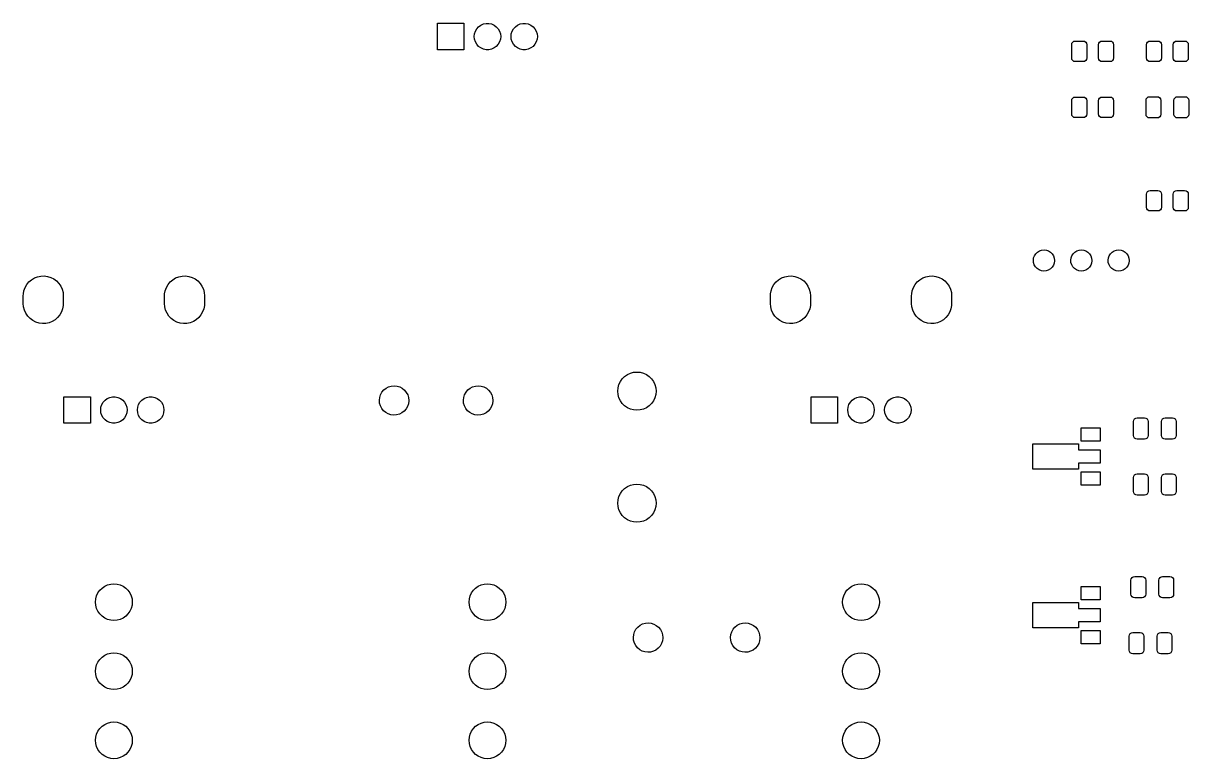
# Model space of a CAD drawing. Extents: x 125 to 290, y -245 to -37.
# Drawn here: x 125.2 to 204.4, y -245 to -194.9 of the extents above; entities that cross this region are included whole.
import ezdxf

# ---------------------------------------------------------------- set-up
doc = ezdxf.new("R2010")
doc.units = 0
doc.layers.add('BLACK', color=7, linetype='CONTINUOUS')

msp = doc.modelspace()

# ---------------------------------------------------------------- linework, layer by layer
at = {"layer": 'BLACK', "linetype": 'CONTINUOUS'}
for p, q in [((153.318, -196.744), (153.318, -194.944)), ((153.318, -194.944), (155.118, -194.944)), ((155.118, -194.944), (155.118, -196.744)), ((155.818, -195.844), (155.838, -195.657)), ((155.838, -195.657), (155.896, -195.478)), ((155.896, -195.478), (155.99, -195.315)), ((155.99, -195.315), (156.116, -195.175)), ((156.116, -195.175), (156.268, -195.065)), ((156.268, -195.065), (156.44, -194.988)), ((156.44, -194.988), (156.624, -194.949)), ((156.624, -194.949), (156.812, -194.949)), ((156.812, -194.949), (156.996, -194.988)), ((156.996, -194.988), (157.168, -195.065)), ((157.168, -195.065), (157.32, -195.175)), ((157.32, -195.175), (157.446, -195.315)), ((157.446, -195.315), (157.54, -195.478)), ((157.54, -195.478), (157.598, -195.657)), ((157.598, -195.657), (157.618, -195.844)), ((158.318, -195.844), (158.338, -195.657)), ((158.338, -195.657), (158.396, -195.478)), ((158.396, -195.478), (158.49, -195.315)), ((158.49, -195.315), (158.616, -195.175)), ((158.616, -195.175), (158.768, -195.065)), ((158.768, -195.065), (158.94, -194.988)), ((158.94, -194.988), (159.124, -194.949)), ((159.124, -194.949), (159.312, -194.949)), ((159.312, -194.949), (159.496, -194.988)), ((159.496, -194.988), (159.668, -195.065)), ((159.668, -195.065), (159.82, -195.175)), ((159.82, -195.175), (159.946, -195.315)), ((159.946, -195.315), (160.04, -195.478)), ((160.04, -195.478), (160.098, -195.657)), ((160.098, -195.657), (160.118, -195.844)), ((155.838, -196.031), (155.818, -195.844)), ((155.896, -196.21), (155.838, -196.031)), ((155.99, -196.373), (155.896, -196.21)), ((156.116, -196.513), (155.99, -196.373)), ((157.446, -196.373), (157.32, -196.513)), ((157.54, -196.21), (157.446, -196.373)), ((157.598, -196.031), (157.54, -196.21)), ((157.618, -195.844), (157.598, -196.031)), ((158.338, -196.031), (158.318, -195.844)), ((158.396, -196.21), (158.338, -196.031)), ((158.49, -196.373), (158.396, -196.21)), ((158.616, -196.513), (158.49, -196.373)), ((159.946, -196.373), (159.82, -196.513)), ((160.04, -196.21), (159.946, -196.373)), ((160.098, -196.031), (160.04, -196.21)), ((160.118, -195.844), (160.098, -196.031)), ((196.441, -196.4), (196.46, -196.304)), ((196.441, -197.3), (196.441, -196.4)), ((196.46, -196.304), (196.514, -196.223)), ((196.514, -196.223), (196.595, -196.169)), ((196.595, -196.169), (196.691, -196.15)), ((196.691, -196.15), (197.216, -196.15)), ((197.216, -196.15), (197.312, -196.169)), ((197.312, -196.169), (197.393, -196.223)), ((197.393, -196.223), (197.447, -196.304)), ((197.447, -196.304), (197.466, -196.4)), ((197.466, -196.4), (197.466, -197.3)), ((198.266, -196.4), (198.285, -196.304)), ((198.266, -197.3), (198.266, -196.4)), ((198.285, -196.304), (198.339, -196.223)), ((198.339, -196.223), (198.42, -196.169)), ((198.42, -196.169), (198.516, -196.15)), ((198.516, -196.15), (199.041, -196.15)), ((199.041, -196.15), (199.137, -196.169)), ((199.137, -196.169), (199.218, -196.223)), ((199.218, -196.223), (199.272, -196.304)), ((199.272, -196.304), (199.291, -196.4)), ((199.291, -196.4), (199.291, -197.3)), ((201.521, -196.4), (201.54, -196.304)), ((201.521, -197.3), (201.521, -196.4)), ((201.54, -196.304), (201.594, -196.223)), ((201.594, -196.223), (201.675, -196.169)), ((201.675, -196.169), (201.771, -196.15)), ((201.771, -196.15), (202.296, -196.15)), ((202.296, -196.15), (202.392, -196.169)), ((202.392, -196.169), (202.473, -196.223)), ((202.473, -196.223), (202.527, -196.304)), ((202.527, -196.304), (202.546, -196.4)), ((202.546, -196.4), (202.546, -197.3)), ((203.346, -196.4), (203.365, -196.304)), ((203.346, -197.3), (203.346, -196.4)), ((203.365, -196.304), (203.419, -196.223)), ((203.419, -196.223), (203.5, -196.169)), ((203.5, -196.169), (203.596, -196.15)), ((203.596, -196.15), (204.121, -196.15)), ((204.121, -196.15), (204.217, -196.169)), ((204.217, -196.169), (204.298, -196.223)), ((204.298, -196.223), (204.352, -196.304)), ((204.352, -196.304), (204.371, -196.4)), ((204.371, -196.4), (204.371, -197.3)), ((155.118, -196.744), (153.318, -196.744)), ((156.268, -196.623), (156.116, -196.513)), ((156.44, -196.7), (156.268, -196.623)), ((156.624, -196.739), (156.44, -196.7)), ((156.812, -196.739), (156.624, -196.739)), ((156.996, -196.7), (156.812, -196.739)), ((157.168, -196.623), (156.996, -196.7)), ((157.32, -196.513), (157.168, -196.623)), ((158.768, -196.623), (158.616, -196.513)), ((158.94, -196.7), (158.768, -196.623)), ((159.124, -196.739), (158.94, -196.7)), ((159.312, -196.739), (159.124, -196.739)), ((159.496, -196.7), (159.312, -196.739)), ((159.668, -196.623), (159.496, -196.7)), ((159.82, -196.513), (159.668, -196.623)), ((196.46, -197.396), (196.441, -197.3)), ((197.466, -197.3), (197.447, -197.396)), ((198.285, -197.396), (198.266, -197.3)), ((199.291, -197.3), (199.272, -197.396)), ((201.54, -197.396), (201.521, -197.3)), ((202.546, -197.3), (202.527, -197.396)), ((203.365, -197.396), (203.346, -197.3)), ((204.371, -197.3), (204.352, -197.396)), ((196.514, -197.477), (196.46, -197.396)), ((196.595, -197.531), (196.514, -197.477)), ((196.691, -197.55), (196.595, -197.531)), ((197.216, -197.55), (196.691, -197.55)), ((197.312, -197.531), (197.216, -197.55)), ((197.393, -197.477), (197.312, -197.531)), ((197.447, -197.396), (197.393, -197.477)), ((198.339, -197.477), (198.285, -197.396)), ((198.42, -197.531), (198.339, -197.477)), ((198.516, -197.55), (198.42, -197.531)), ((199.041, -197.55), (198.516, -197.55)), ((199.137, -197.531), (199.041, -197.55)), ((199.218, -197.477), (199.137, -197.531)), ((199.272, -197.396), (199.218, -197.477)), ((201.594, -197.477), (201.54, -197.396)), ((201.675, -197.531), (201.594, -197.477)), ((201.771, -197.55), (201.675, -197.531)), ((202.296, -197.55), (201.771, -197.55)), ((202.392, -197.531), (202.296, -197.55)), ((202.473, -197.477), (202.392, -197.531)), ((202.527, -197.396), (202.473, -197.477)), ((203.419, -197.477), (203.365, -197.396)), ((203.5, -197.531), (203.419, -197.477)), ((203.596, -197.55), (203.5, -197.531)), ((204.121, -197.55), (203.596, -197.55)), ((204.217, -197.531), (204.121, -197.55)), ((204.298, -197.477), (204.217, -197.531)), ((204.352, -197.396), (204.298, -197.477)), ((196.441, -200.21), (196.46, -200.114)), ((196.441, -201.11), (196.441, -200.21)), ((196.46, -200.114), (196.514, -200.033)), ((196.514, -200.033), (196.595, -199.979)), ((196.595, -199.979), (196.691, -199.96)), ((196.691, -199.96), (197.216, -199.96)), ((197.216, -199.96), (197.312, -199.979)), ((197.312, -199.979), (197.393, -200.033)), ((197.393, -200.033), (197.447, -200.114)), ((197.447, -200.114), (197.466, -200.21)), ((197.466, -200.21), (197.466, -201.11)), ((198.266, -200.21), (198.285, -200.114)), ((198.266, -201.11), (198.266, -200.21)), ((198.285, -200.114), (198.339, -200.033)), ((198.339, -200.033), (198.42, -199.979)), ((198.42, -199.979), (198.516, -199.96)), ((198.516, -199.96), (199.041, -199.96)), ((199.041, -199.96), (199.137, -199.979)), ((199.137, -199.979), (199.218, -200.033)), ((199.218, -200.033), (199.272, -200.114)), ((199.272, -200.114), (199.291, -200.21)), ((199.291, -200.21), (199.291, -201.11)), ((201.496, -200.185), (201.515, -200.089)), ((201.496, -201.135), (201.496, -200.185)), ((201.515, -200.089), (201.569, -200.008)), ((201.569, -200.008), (201.65, -199.954)), ((201.65, -199.954), (201.746, -199.935)), ((201.746, -199.935), (202.246, -199.935)), ((202.246, -199.935), (202.342, -199.954)), ((202.342, -199.954), (202.423, -200.008)), ((202.423, -200.008), (202.477, -200.089)), ((202.477, -200.089), (202.496, -200.185)), ((202.496, -200.185), (202.496, -201.135)), ((203.396, -200.185), (203.415, -200.089)), ((203.396, -201.135), (203.396, -200.185)), ((203.415, -200.089), (203.469, -200.008)), ((203.469, -200.008), (203.55, -199.954)), ((203.55, -199.954), (203.646, -199.935)), ((203.646, -199.935), (204.146, -199.935)), ((204.146, -199.935), (204.242, -199.954)), ((204.242, -199.954), (204.323, -200.008)), ((204.323, -200.008), (204.377, -200.089)), ((204.377, -200.089), (204.396, -200.185)), ((204.396, -200.185), (204.396, -201.135)), ((196.46, -201.206), (196.441, -201.11)), ((196.514, -201.287), (196.46, -201.206)), ((197.447, -201.206), (197.393, -201.287)), ((197.466, -201.11), (197.447, -201.206)), ((198.285, -201.206), (198.266, -201.11)), ((198.339, -201.287), (198.285, -201.206)), ((199.272, -201.206), (199.218, -201.287)), ((199.291, -201.11), (199.272, -201.206)), ((201.515, -201.231), (201.496, -201.135)), ((201.569, -201.312), (201.515, -201.231)), ((202.477, -201.231), (202.423, -201.312)), ((202.496, -201.135), (202.477, -201.231)), ((203.415, -201.231), (203.396, -201.135)), ((203.469, -201.312), (203.415, -201.231)), ((204.377, -201.231), (204.323, -201.312)), ((204.396, -201.135), (204.377, -201.231)), ((196.595, -201.341), (196.514, -201.287)), ((196.691, -201.36), (196.595, -201.341)), ((197.216, -201.36), (196.691, -201.36)), ((197.312, -201.341), (197.216, -201.36)), ((197.393, -201.287), (197.312, -201.341)), ((198.42, -201.341), (198.339, -201.287)), ((198.516, -201.36), (198.42, -201.341)), ((199.041, -201.36), (198.516, -201.36)), ((199.137, -201.341), (199.041, -201.36)), ((199.218, -201.287), (199.137, -201.341)), ((201.65, -201.366), (201.569, -201.312)), ((201.746, -201.385), (201.65, -201.366)), ((202.246, -201.385), (201.746, -201.385)), ((202.342, -201.366), (202.246, -201.385)), ((202.423, -201.312), (202.342, -201.366)), ((203.55, -201.366), (203.469, -201.312)), ((203.646, -201.385), (203.55, -201.366)), ((204.146, -201.385), (203.646, -201.385)), ((204.242, -201.366), (204.146, -201.385)), ((204.323, -201.312), (204.242, -201.366)), ((201.521, -206.56), (201.54, -206.464)), ((201.521, -207.46), (201.521, -206.56)), ((201.54, -206.464), (201.594, -206.383)), ((201.594, -206.383), (201.675, -206.329)), ((201.675, -206.329), (201.771, -206.31)), ((201.771, -206.31), (202.296, -206.31)), ((202.296, -206.31), (202.392, -206.329)), ((202.392, -206.329), (202.473, -206.383)), ((202.473, -206.383), (202.527, -206.464)), ((202.527, -206.464), (202.546, -206.56)), ((202.546, -206.56), (202.546, -207.46)), ((203.346, -206.56), (203.365, -206.464)), ((203.346, -207.46), (203.346, -206.56)), ((203.365, -206.464), (203.419, -206.383)), ((203.419, -206.383), (203.5, -206.329)), ((203.5, -206.329), (203.596, -206.31)), ((203.596, -206.31), (204.121, -206.31)), ((204.121, -206.31), (204.217, -206.329)), ((204.217, -206.329), (204.298, -206.383)), ((204.298, -206.383), (204.352, -206.464)), ((204.352, -206.464), (204.371, -206.56)), ((204.371, -206.56), (204.371, -207.46)), ((201.54, -207.556), (201.521, -207.46)), ((201.594, -207.637), (201.54, -207.556)), ((202.527, -207.556), (202.473, -207.637)), ((202.546, -207.46), (202.527, -207.556)), ((203.365, -207.556), (203.346, -207.46)), ((203.419, -207.637), (203.365, -207.556)), ((204.352, -207.556), (204.298, -207.637)), ((204.371, -207.46), (204.352, -207.556)), ((201.675, -207.691), (201.594, -207.637)), ((201.771, -207.71), (201.675, -207.691)), ((202.296, -207.71), (201.771, -207.71)), ((202.392, -207.691), (202.296, -207.71)), ((202.473, -207.637), (202.392, -207.691)), ((203.5, -207.691), (203.419, -207.637)), ((203.596, -207.71), (203.5, -207.691)), ((204.121, -207.71), (203.596, -207.71)), ((204.217, -207.691), (204.121, -207.71)), ((204.298, -207.637), (204.217, -207.691)), ((193.854, -210.905), (193.909, -210.754)), ((193.909, -210.754), (193.996, -210.619)), ((193.996, -210.619), (194.111, -210.507)), ((194.111, -210.507), (194.247, -210.423)), ((194.247, -210.423), (194.399, -210.371)), ((194.399, -210.371), (194.559, -210.354)), ((194.559, -210.354), (194.718, -210.373)), ((194.718, -210.373), (194.87, -210.427)), ((194.87, -210.427), (195.005, -210.513)), ((195.005, -210.513), (195.118, -210.627)), ((195.118, -210.627), (195.203, -210.763)), ((195.203, -210.763), (195.256, -210.914)), ((196.394, -210.905), (196.449, -210.754)), ((196.449, -210.754), (196.536, -210.619)), ((196.536, -210.619), (196.651, -210.507)), ((196.651, -210.507), (196.787, -210.423)), ((196.787, -210.423), (196.939, -210.371)), ((196.939, -210.371), (197.099, -210.354)), ((197.099, -210.354), (197.258, -210.373)), ((197.258, -210.373), (197.41, -210.427)), ((197.41, -210.427), (197.545, -210.513)), ((197.545, -210.513), (197.658, -210.627)), ((197.658, -210.627), (197.743, -210.763)), ((197.743, -210.763), (197.796, -210.914)), ((198.934, -210.905), (198.989, -210.754)), ((198.989, -210.754), (199.076, -210.619)), ((199.076, -210.619), (199.191, -210.507)), ((199.191, -210.507), (199.327, -210.423)), ((199.327, -210.423), (199.479, -210.371)), ((199.479, -210.371), (199.639, -210.354)), ((199.639, -210.354), (199.798, -210.373)), ((199.798, -210.373), (199.95, -210.427)), ((199.95, -210.427), (200.085, -210.513)), ((200.085, -210.513), (200.198, -210.627)), ((200.198, -210.627), (200.283, -210.763)), ((200.283, -210.763), (200.336, -210.914)), ((193.834, -211.064), (193.854, -210.905)), ((193.85, -211.224), (193.834, -211.064)), ((193.9, -211.376), (193.85, -211.224)), ((193.984, -211.513), (193.9, -211.376)), ((194.095, -211.629), (193.984, -211.513)), ((195.106, -211.537), (194.989, -211.648)), ((195.194, -211.403), (195.106, -211.537)), ((195.251, -211.253), (195.194, -211.403)), ((195.274, -211.094), (195.251, -211.253)), ((195.256, -210.914), (195.274, -211.074)), ((195.274, -211.074), (195.274, -211.094)), ((196.374, -211.064), (196.394, -210.905)), ((196.39, -211.224), (196.374, -211.064)), ((196.44, -211.376), (196.39, -211.224)), ((196.524, -211.513), (196.44, -211.376)), ((196.635, -211.629), (196.524, -211.513)), ((197.646, -211.537), (197.529, -211.648)), ((197.734, -211.403), (197.646, -211.537)), ((197.791, -211.253), (197.734, -211.403)), ((197.814, -211.094), (197.791, -211.253)), ((197.796, -210.914), (197.814, -211.074)), ((197.814, -211.074), (197.814, -211.094)), ((198.914, -211.064), (198.934, -210.905)), ((198.93, -211.224), (198.914, -211.064)), ((198.98, -211.376), (198.93, -211.224)), ((199.064, -211.513), (198.98, -211.376)), ((199.175, -211.629), (199.064, -211.513)), ((200.186, -211.537), (200.069, -211.648)), ((200.274, -211.403), (200.186, -211.537)), ((200.331, -211.253), (200.274, -211.403)), ((200.354, -211.094), (200.331, -211.253)), ((200.336, -210.914), (200.354, -211.074)), ((200.354, -211.074), (200.354, -211.094)), ((125.717, -212.385), (125.913, -212.266)), ((125.913, -212.266), (126.127, -212.181)), ((126.127, -212.181), (126.352, -212.134)), ((126.352, -212.134), (126.582, -212.126)), ((126.582, -212.126), (126.81, -212.156)), ((126.81, -212.156), (127.03, -212.224)), ((127.03, -212.224), (127.235, -212.328)), ((127.235, -212.328), (127.419, -212.465)), ((135.317, -212.385), (135.513, -212.266)), ((135.513, -212.266), (135.727, -212.181)), ((135.727, -212.181), (135.952, -212.134)), ((135.952, -212.134), (136.182, -212.126)), ((136.182, -212.126), (136.41, -212.156)), ((136.41, -212.156), (136.63, -212.224)), ((136.63, -212.224), (136.835, -212.328)), ((136.835, -212.328), (137.019, -212.465)), ((176.517, -212.385), (176.713, -212.266)), ((176.713, -212.266), (176.927, -212.181)), ((176.927, -212.181), (177.152, -212.134)), ((177.152, -212.134), (177.382, -212.126)), ((177.382, -212.126), (177.61, -212.156)), ((177.61, -212.156), (177.83, -212.224)), ((177.83, -212.224), (178.035, -212.328)), ((178.035, -212.328), (178.219, -212.465)), ((186.117, -212.385), (186.313, -212.266)), ((186.313, -212.266), (186.527, -212.181)), ((186.527, -212.181), (186.752, -212.134)), ((186.752, -212.134), (186.982, -212.126)), ((186.982, -212.126), (187.21, -212.156)), ((187.21, -212.156), (187.43, -212.224)), ((187.43, -212.224), (187.635, -212.328)), ((187.635, -212.328), (187.819, -212.465)), ((194.229, -211.717), (194.095, -211.629)), ((194.38, -211.773), (194.229, -211.717)), ((194.539, -211.794), (194.38, -211.773)), ((194.699, -211.779), (194.539, -211.794)), ((194.851, -211.73), (194.699, -211.779)), ((194.989, -211.648), (194.851, -211.73)), ((196.769, -211.717), (196.635, -211.629)), ((196.92, -211.773), (196.769, -211.717)), ((197.079, -211.794), (196.92, -211.773)), ((197.239, -211.779), (197.079, -211.794)), ((197.391, -211.73), (197.239, -211.779)), ((197.529, -211.648), (197.391, -211.73)), ((199.309, -211.717), (199.175, -211.629)), ((199.46, -211.773), (199.309, -211.717)), ((199.619, -211.794), (199.46, -211.773)), ((199.779, -211.779), (199.619, -211.794)), ((199.931, -211.73), (199.779, -211.779)), ((200.069, -211.648), (199.931, -211.73)), ((125.164, -213.356), (125.205, -213.13)), ((125.205, -213.13), (125.283, -212.914)), ((125.283, -212.914), (125.397, -212.714)), ((125.397, -212.714), (125.543, -212.536)), ((125.543, -212.536), (125.717, -212.385)), ((127.419, -212.465), (127.578, -212.632)), ((127.578, -212.632), (127.706, -212.823)), ((127.706, -212.823), (127.801, -213.032)), ((127.801, -213.032), (127.859, -213.255)), ((134.764, -213.356), (134.805, -213.13)), ((134.805, -213.13), (134.883, -212.914)), ((134.883, -212.914), (134.997, -212.714)), ((134.997, -212.714), (135.143, -212.536)), ((135.143, -212.536), (135.317, -212.385)), ((137.019, -212.465), (137.178, -212.632)), ((137.178, -212.632), (137.306, -212.823)), ((137.306, -212.823), (137.401, -213.032)), ((137.401, -213.032), (137.459, -213.255)), ((175.964, -213.356), (176.005, -213.13)), ((176.005, -213.13), (176.083, -212.914)), ((176.083, -212.914), (176.197, -212.714)), ((176.197, -212.714), (176.343, -212.536)), ((176.343, -212.536), (176.517, -212.385)), ((178.219, -212.465), (178.378, -212.632)), ((178.378, -212.632), (178.506, -212.823)), ((178.506, -212.823), (178.601, -213.032)), ((178.601, -213.032), (178.659, -213.255)), ((185.564, -213.356), (185.605, -213.13)), ((185.605, -213.13), (185.683, -212.914)), ((185.683, -212.914), (185.797, -212.714)), ((185.797, -212.714), (185.943, -212.536)), ((185.943, -212.536), (186.117, -212.385)), ((187.819, -212.465), (187.978, -212.632)), ((187.978, -212.632), (188.106, -212.823)), ((188.106, -212.823), (188.201, -213.032)), ((188.201, -213.032), (188.259, -213.255)), ((125.158, -213.484), (125.164, -213.356)), ((125.158, -214.004), (125.158, -213.484)), ((127.859, -213.255), (127.878, -213.484)), ((127.878, -213.484), (127.878, -214.004)), ((134.758, -213.484), (134.764, -213.356)), ((134.758, -214.004), (134.758, -213.484)), ((137.459, -213.255), (137.478, -213.484)), ((137.478, -213.484), (137.478, -214.004)), ((175.958, -213.484), (175.964, -213.356)), ((175.958, -214.004), (175.958, -213.484)), ((178.659, -213.255), (178.678, -213.484)), ((178.678, -213.484), (178.678, -214.004)), ((185.558, -213.484), (185.564, -213.356)), ((185.558, -214.004), (185.558, -213.484)), ((188.259, -213.255), (188.278, -213.484)), ((188.278, -213.484), (188.278, -214.004)), ((125.177, -214.233), (125.158, -214.004)), ((125.235, -214.456), (125.177, -214.233)), ((125.33, -214.665), (125.235, -214.456)), ((125.458, -214.856), (125.33, -214.665)), ((127.753, -214.574), (127.639, -214.774)), ((127.831, -214.358), (127.753, -214.574)), ((127.872, -214.132), (127.831, -214.358)), ((127.878, -214.004), (127.872, -214.132)), ((134.777, -214.233), (134.758, -214.004)), ((134.835, -214.456), (134.777, -214.233)), ((134.93, -214.665), (134.835, -214.456)), ((135.058, -214.856), (134.93, -214.665)), ((137.353, -214.574), (137.239, -214.774)), ((137.431, -214.358), (137.353, -214.574)), ((137.472, -214.132), (137.431, -214.358)), ((137.478, -214.004), (137.472, -214.132)), ((175.977, -214.233), (175.958, -214.004)), ((176.035, -214.456), (175.977, -214.233)), ((176.13, -214.665), (176.035, -214.456)), ((176.258, -214.856), (176.13, -214.665)), ((178.553, -214.574), (178.439, -214.774)), ((178.631, -214.358), (178.553, -214.574)), ((178.672, -214.132), (178.631, -214.358)), ((178.678, -214.004), (178.672, -214.132)), ((185.577, -214.233), (185.558, -214.004)), ((185.635, -214.456), (185.577, -214.233)), ((185.73, -214.665), (185.635, -214.456)), ((185.858, -214.856), (185.73, -214.665)), ((188.153, -214.574), (188.039, -214.774)), ((188.231, -214.358), (188.153, -214.574)), ((188.272, -214.132), (188.231, -214.358)), ((188.278, -214.004), (188.272, -214.132)), ((125.617, -215.023), (125.458, -214.856)), ((125.801, -215.16), (125.617, -215.023)), ((126.006, -215.264), (125.801, -215.16)), ((126.226, -215.332), (126.006, -215.264)), ((126.454, -215.362), (126.226, -215.332)), ((126.684, -215.354), (126.454, -215.362)), ((126.909, -215.307), (126.684, -215.354)), ((127.123, -215.222), (126.909, -215.307)), ((127.319, -215.103), (127.123, -215.222)), ((127.493, -214.952), (127.319, -215.103)), ((127.639, -214.774), (127.493, -214.952)), ((135.217, -215.023), (135.058, -214.856)), ((135.401, -215.16), (135.217, -215.023)), ((135.606, -215.264), (135.401, -215.16)), ((135.826, -215.332), (135.606, -215.264)), ((136.054, -215.362), (135.826, -215.332)), ((136.284, -215.354), (136.054, -215.362)), ((136.509, -215.307), (136.284, -215.354)), ((136.723, -215.222), (136.509, -215.307)), ((136.919, -215.103), (136.723, -215.222)), ((137.093, -214.952), (136.919, -215.103)), ((137.239, -214.774), (137.093, -214.952)), ((176.417, -215.023), (176.258, -214.856)), ((176.601, -215.16), (176.417, -215.023)), ((176.806, -215.264), (176.601, -215.16)), ((177.026, -215.332), (176.806, -215.264)), ((177.254, -215.362), (177.026, -215.332)), ((177.484, -215.354), (177.254, -215.362)), ((177.709, -215.307), (177.484, -215.354)), ((177.923, -215.222), (177.709, -215.307)), ((178.119, -215.103), (177.923, -215.222)), ((178.293, -214.952), (178.119, -215.103)), ((178.439, -214.774), (178.293, -214.952)), ((186.017, -215.023), (185.858, -214.856)), ((186.201, -215.16), (186.017, -215.023)), ((186.406, -215.264), (186.201, -215.16)), ((186.626, -215.332), (186.406, -215.264)), ((186.854, -215.362), (186.626, -215.332)), ((187.084, -215.354), (186.854, -215.362)), ((187.309, -215.307), (187.084, -215.354)), ((187.523, -215.222), (187.309, -215.307)), ((187.719, -215.103), (187.523, -215.222)), ((187.893, -214.952), (187.719, -215.103)), ((188.039, -214.774), (187.893, -214.952)), ((166.433, -218.742), (166.652, -218.684)), ((166.652, -218.684), (166.878, -218.664)), ((166.878, -218.664), (167.104, -218.684)), ((167.104, -218.684), (167.323, -218.742)), ((165.656, -219.519), (165.752, -219.314)), ((165.752, -219.314), (165.882, -219.128)), ((165.882, -219.128), (166.042, -218.968)), ((166.042, -218.968), (166.228, -218.838)), ((166.228, -218.838), (166.433, -218.742)), ((167.323, -218.742), (167.528, -218.838)), ((167.528, -218.838), (167.714, -218.968)), ((167.714, -218.968), (167.874, -219.128)), ((167.874, -219.128), (168.004, -219.314)), ((168.004, -219.314), (168.1, -219.519)), ((149.39, -220.391), (149.449, -220.205)), ((149.449, -220.205), (149.543, -220.034)), ((149.543, -220.034), (149.668, -219.885)), ((149.668, -219.885), (149.82, -219.762)), ((149.82, -219.762), (149.993, -219.672)), ((149.993, -219.672), (150.181, -219.617)), ((150.181, -219.617), (150.375, -219.599)), ((150.375, -219.599), (150.569, -219.619)), ((150.569, -219.619), (150.756, -219.677)), ((150.756, -219.677), (150.927, -219.77)), ((150.927, -219.77), (151.078, -219.894)), ((151.078, -219.894), (151.201, -220.046)), ((151.201, -220.046), (151.293, -220.218)), ((151.293, -220.218), (151.349, -220.405)), ((155.105, -220.391), (155.164, -220.205)), ((155.164, -220.205), (155.258, -220.034)), ((155.258, -220.034), (155.383, -219.885)), ((155.383, -219.885), (155.535, -219.762)), ((155.535, -219.762), (155.708, -219.672)), ((155.708, -219.672), (155.896, -219.617)), ((155.896, -219.617), (156.09, -219.599)), ((156.09, -219.599), (156.284, -219.619)), ((156.284, -219.619), (156.471, -219.677)), ((156.471, -219.677), (156.642, -219.77)), ((156.642, -219.77), (156.793, -219.894)), ((156.793, -219.894), (156.916, -220.046)), ((156.916, -220.046), (157.008, -220.218)), ((157.008, -220.218), (157.064, -220.405)), ((165.578, -219.964), (165.598, -219.738)), ((165.598, -220.19), (165.578, -219.964)), ((165.598, -219.738), (165.656, -219.519)), ((165.656, -220.409), (165.598, -220.19)), ((168.1, -219.519), (168.158, -219.738)), ((168.158, -220.19), (168.1, -220.409)), ((168.158, -219.738), (168.178, -219.964)), ((168.178, -219.964), (168.158, -220.19)), ((127.918, -222.144), (127.918, -220.344)), ((127.918, -220.344), (129.718, -220.344)), ((129.718, -220.344), (129.718, -222.144)), ((130.418, -221.244), (130.438, -221.057)), ((130.438, -221.057), (130.496, -220.878)), ((130.496, -220.878), (130.59, -220.715)), ((130.59, -220.715), (130.716, -220.575)), ((130.716, -220.575), (130.868, -220.465)), ((130.868, -220.465), (131.04, -220.388)), ((131.04, -220.388), (131.224, -220.349)), ((131.224, -220.349), (131.412, -220.349)), ((131.412, -220.349), (131.596, -220.388)), ((131.596, -220.388), (131.768, -220.465)), ((131.768, -220.465), (131.92, -220.575)), ((131.92, -220.575), (132.046, -220.715)), ((132.046, -220.715), (132.14, -220.878)), ((132.14, -220.878), (132.198, -221.057)), ((132.198, -221.057), (132.218, -221.244)), ((132.918, -221.244), (132.938, -221.057)), ((132.938, -221.057), (132.996, -220.878)), ((132.996, -220.878), (133.09, -220.715)), ((133.09, -220.715), (133.216, -220.575)), ((133.216, -220.575), (133.368, -220.465)), ((133.368, -220.465), (133.54, -220.388)), ((133.54, -220.388), (133.724, -220.349)), ((133.724, -220.349), (133.912, -220.349)), ((133.912, -220.349), (134.096, -220.388)), ((134.096, -220.388), (134.268, -220.465)), ((134.268, -220.465), (134.42, -220.575)), ((134.42, -220.575), (134.546, -220.715)), ((134.546, -220.715), (134.64, -220.878)), ((134.64, -220.878), (134.698, -221.057)), ((134.698, -221.057), (134.718, -221.244)), ((149.368, -220.585), (149.39, -220.391)), ((149.384, -220.78), (149.368, -220.585)), ((149.438, -220.967), (149.384, -220.78)), ((149.527, -221.141), (149.438, -220.967)), ((151.282, -221.006), (151.185, -221.175)), ((151.343, -220.821), (151.282, -221.006)), ((151.368, -220.627), (151.343, -220.821)), ((151.349, -220.405), (151.368, -220.599)), ((151.368, -220.599), (151.368, -220.627)), ((155.083, -220.585), (155.105, -220.391)), ((155.099, -220.78), (155.083, -220.585)), ((155.153, -220.967), (155.099, -220.78)), ((155.242, -221.141), (155.153, -220.967)), ((156.997, -221.006), (156.9, -221.175)), ((157.058, -220.821), (156.997, -221.006)), ((157.083, -220.627), (157.058, -220.821)), ((157.064, -220.405), (157.083, -220.599)), ((157.083, -220.599), (157.083, -220.627)), ((165.752, -220.614), (165.656, -220.409)), ((165.882, -220.8), (165.752, -220.614)), ((166.042, -220.96), (165.882, -220.8)), ((166.228, -221.09), (166.042, -220.96)), ((167.714, -220.96), (167.528, -221.09)), ((167.874, -220.8), (167.714, -220.96)), ((168.004, -220.614), (167.874, -220.8)), ((168.1, -220.409), (168.004, -220.614)), ((178.718, -222.144), (178.718, -220.344)), ((178.718, -220.344), (180.518, -220.344)), ((180.518, -220.344), (180.518, -222.144)), ((181.218, -221.244), (181.238, -221.057)), ((181.238, -221.057), (181.296, -220.878)), ((181.296, -220.878), (181.39, -220.715)), ((181.39, -220.715), (181.516, -220.575)), ((181.516, -220.575), (181.668, -220.465)), ((181.668, -220.465), (181.84, -220.388)), ((181.84, -220.388), (182.024, -220.349)), ((182.024, -220.349), (182.212, -220.349)), ((182.212, -220.349), (182.396, -220.388)), ((182.396, -220.388), (182.568, -220.465)), ((182.568, -220.465), (182.72, -220.575)), ((182.72, -220.575), (182.846, -220.715)), ((182.846, -220.715), (182.94, -220.878)), ((182.94, -220.878), (182.998, -221.057)), ((182.998, -221.057), (183.018, -221.244)), ((183.718, -221.244), (183.738, -221.057)), ((183.738, -221.057), (183.796, -220.878)), ((183.796, -220.878), (183.89, -220.715)), ((183.89, -220.715), (184.016, -220.575)), ((184.016, -220.575), (184.168, -220.465)), ((184.168, -220.465), (184.34, -220.388)), ((184.34, -220.388), (184.524, -220.349)), ((184.524, -220.349), (184.712, -220.349)), ((184.712, -220.349), (184.896, -220.388)), ((184.896, -220.388), (185.068, -220.465)), ((185.068, -220.465), (185.22, -220.575)), ((185.22, -220.575), (185.346, -220.715)), ((185.346, -220.715), (185.44, -220.878)), ((185.44, -220.878), (185.498, -221.057)), ((185.498, -221.057), (185.518, -221.244)), ((130.438, -221.431), (130.418, -221.244)), ((130.496, -221.61), (130.438, -221.431)), ((130.59, -221.773), (130.496, -221.61)), ((130.716, -221.913), (130.59, -221.773)), ((132.046, -221.773), (131.92, -221.913)), ((132.14, -221.61), (132.046, -221.773)), ((132.198, -221.431), (132.14, -221.61)), ((132.218, -221.244), (132.198, -221.431)), ((132.938, -221.431), (132.918, -221.244)), ((132.996, -221.61), (132.938, -221.431)), ((133.09, -221.773), (132.996, -221.61)), ((133.216, -221.913), (133.09, -221.773)), ((134.546, -221.773), (134.42, -221.913)), ((134.64, -221.61), (134.546, -221.773)), ((134.698, -221.431), (134.64, -221.61)), ((134.718, -221.244), (134.698, -221.431)), ((149.649, -221.294), (149.527, -221.141)), ((149.797, -221.42), (149.649, -221.294)), ((149.968, -221.515), (149.797, -221.42)), ((150.153, -221.576), (149.968, -221.515)), ((150.347, -221.599), (150.153, -221.576)), ((150.542, -221.584), (150.347, -221.599)), ((150.73, -221.531), (150.542, -221.584)), ((150.904, -221.443), (150.73, -221.531)), ((151.058, -221.323), (150.904, -221.443)), ((151.185, -221.175), (151.058, -221.323)), ((155.364, -221.294), (155.242, -221.141)), ((155.512, -221.42), (155.364, -221.294)), ((155.683, -221.515), (155.512, -221.42)), ((155.868, -221.576), (155.683, -221.515)), ((156.062, -221.599), (155.868, -221.576)), ((156.257, -221.584), (156.062, -221.599)), ((156.445, -221.531), (156.257, -221.584)), ((156.619, -221.443), (156.445, -221.531)), ((156.773, -221.323), (156.619, -221.443)), ((156.9, -221.175), (156.773, -221.323)), ((166.433, -221.186), (166.228, -221.09)), ((166.652, -221.244), (166.433, -221.186)), ((166.878, -221.264), (166.652, -221.244)), ((167.104, -221.244), (166.878, -221.264)), ((167.323, -221.186), (167.104, -221.244)), ((167.528, -221.09), (167.323, -221.186)), ((181.238, -221.431), (181.218, -221.244)), ((181.296, -221.61), (181.238, -221.431)), ((181.39, -221.773), (181.296, -221.61)), ((181.516, -221.913), (181.39, -221.773)), ((182.846, -221.773), (182.72, -221.913)), ((182.94, -221.61), (182.846, -221.773)), ((182.998, -221.431), (182.94, -221.61)), ((183.018, -221.244), (182.998, -221.431)), ((183.738, -221.431), (183.718, -221.244)), ((183.796, -221.61), (183.738, -221.431)), ((183.89, -221.773), (183.796, -221.61)), ((184.016, -221.913), (183.89, -221.773)), ((185.346, -221.773), (185.22, -221.913)), ((185.44, -221.61), (185.346, -221.773)), ((185.498, -221.431), (185.44, -221.61)), ((185.518, -221.244), (185.498, -221.431)), ((200.665, -221.933), (200.719, -221.852)), ((200.719, -221.852), (200.8, -221.798)), ((200.8, -221.798), (200.895, -221.779)), ((200.895, -221.779), (201.395, -221.779)), ((201.395, -221.779), (201.491, -221.798)), ((201.491, -221.798), (201.572, -221.852)), ((201.572, -221.852), (201.626, -221.933)), ((202.565, -221.933), (202.619, -221.852)), ((202.619, -221.852), (202.7, -221.798)), ((202.7, -221.798), (202.796, -221.779)), ((202.796, -221.779), (203.296, -221.779)), ((203.296, -221.779), (203.391, -221.798)), ((203.391, -221.798), (203.472, -221.852)), ((203.472, -221.852), (203.526, -221.933)), ((129.718, -222.144), (127.918, -222.144)), ((130.868, -222.023), (130.716, -221.913)), ((131.04, -222.1), (130.868, -222.023)), ((131.224, -222.139), (131.04, -222.1)), ((131.412, -222.139), (131.224, -222.139)), ((131.596, -222.1), (131.412, -222.139)), ((131.768, -222.023), (131.596, -222.1)), ((131.92, -221.913), (131.768, -222.023)), ((133.368, -222.023), (133.216, -221.913)), ((133.54, -222.1), (133.368, -222.023)), ((133.724, -222.139), (133.54, -222.1)), ((133.912, -222.139), (133.724, -222.139)), ((134.096, -222.1), (133.912, -222.139)), ((134.268, -222.023), (134.096, -222.1)), ((134.42, -221.913), (134.268, -222.023)), ((180.518, -222.144), (178.718, -222.144)), ((181.668, -222.023), (181.516, -221.913)), ((181.84, -222.1), (181.668, -222.023)), ((182.024, -222.139), (181.84, -222.1)), ((182.212, -222.139), (182.024, -222.139)), ((182.396, -222.1), (182.212, -222.139)), ((182.568, -222.023), (182.396, -222.1)), ((182.72, -221.913), (182.568, -222.023)), ((184.168, -222.023), (184.016, -221.913)), ((184.34, -222.1), (184.168, -222.023)), ((184.524, -222.139), (184.34, -222.1)), ((184.712, -222.139), (184.524, -222.139)), ((184.896, -222.1), (184.712, -222.139)), ((185.068, -222.023), (184.896, -222.1)), ((185.22, -221.913), (185.068, -222.023)), ((197.088, -223.359), (197.088, -222.459)), ((197.088, -222.459), (198.388, -222.459)), ((198.388, -222.459), (198.388, -223.359)), ((200.645, -222.029), (200.665, -221.933)), ((200.645, -222.979), (200.645, -222.029)), ((201.626, -221.933), (201.645, -222.029)), ((201.645, -222.029), (201.645, -222.979)), ((202.546, -222.029), (202.565, -221.933)), ((202.546, -222.979), (202.546, -222.029)), ((203.526, -221.933), (203.546, -222.029)), ((203.546, -222.029), (203.546, -222.979)), ((198.388, -223.359), (197.088, -223.359)), ((200.665, -223.075), (200.645, -222.979)), ((200.719, -223.156), (200.665, -223.075)), ((200.8, -223.21), (200.719, -223.156)), ((200.895, -223.229), (200.8, -223.21)), ((201.395, -223.229), (200.895, -223.229)), ((201.491, -223.21), (201.395, -223.229)), ((201.572, -223.156), (201.491, -223.21)), ((201.626, -223.075), (201.572, -223.156)), ((201.645, -222.979), (201.626, -223.075)), ((202.565, -223.075), (202.546, -222.979)), ((202.619, -223.156), (202.565, -223.075)), ((202.7, -223.21), (202.619, -223.156)), ((202.796, -223.229), (202.7, -223.21)), ((203.296, -223.229), (202.796, -223.229)), ((203.391, -223.21), (203.296, -223.229)), ((203.472, -223.156), (203.391, -223.21)), ((203.526, -223.075), (203.472, -223.156)), ((203.546, -222.979), (203.526, -223.075)), ((193.788, -225.275), (193.788, -223.542)), ((193.788, -223.542), (196.913, -223.542)), ((196.913, -223.542), (196.913, -223.959)), ((196.913, -223.959), (198.388, -223.959)), ((198.388, -223.959), (198.388, -224.859)), ((198.388, -224.859), (196.913, -224.859)), ((196.913, -224.859), (196.913, -225.275)), ((196.913, -225.275), (193.788, -225.275)), ((197.088, -226.359), (197.088, -225.459)), ((197.088, -225.459), (198.388, -225.459)), ((198.388, -225.459), (198.388, -226.359)), ((200.645, -225.839), (200.665, -225.743)), ((200.665, -225.743), (200.719, -225.662)), ((200.719, -225.662), (200.8, -225.608)), ((200.8, -225.608), (200.895, -225.589)), ((200.895, -225.589), (201.395, -225.589)), ((201.395, -225.589), (201.491, -225.608)), ((201.491, -225.608), (201.572, -225.662)), ((201.572, -225.662), (201.626, -225.743)), ((201.626, -225.743), (201.645, -225.839)), ((202.546, -225.839), (202.565, -225.743)), ((202.565, -225.743), (202.619, -225.662)), ((202.619, -225.662), (202.7, -225.608)), ((202.7, -225.608), (202.796, -225.589)), ((202.796, -225.589), (203.296, -225.589)), ((203.296, -225.589), (203.391, -225.608)), ((203.391, -225.608), (203.472, -225.662)), ((203.472, -225.662), (203.526, -225.743)), ((203.526, -225.743), (203.546, -225.839)), ((165.882, -226.748), (166.042, -226.588)), ((166.042, -226.588), (166.228, -226.458)), ((166.228, -226.458), (166.433, -226.362)), ((166.433, -226.362), (166.652, -226.304)), ((166.652, -226.304), (166.878, -226.284)), ((166.878, -226.284), (167.104, -226.304)), ((167.104, -226.304), (167.323, -226.362)), ((167.323, -226.362), (167.528, -226.458)), ((167.528, -226.458), (167.714, -226.588)), ((167.714, -226.588), (167.874, -226.748)), ((198.388, -226.359), (197.088, -226.359)), ((200.645, -226.789), (200.645, -225.839)), ((201.645, -225.839), (201.645, -226.789)), ((202.546, -226.789), (202.546, -225.839)), ((203.546, -225.839), (203.546, -226.789)), ((165.578, -227.584), (165.598, -227.358)), ((165.598, -227.358), (165.656, -227.139)), ((165.656, -227.139), (165.752, -226.934)), ((165.752, -226.934), (165.882, -226.748)), ((167.874, -226.748), (168.004, -226.934)), ((168.004, -226.934), (168.1, -227.139)), ((168.1, -227.139), (168.158, -227.358)), ((168.158, -227.358), (168.178, -227.584)), ((200.665, -226.885), (200.645, -226.789)), ((200.719, -226.966), (200.665, -226.885)), ((200.8, -227.02), (200.719, -226.966)), ((200.895, -227.039), (200.8, -227.02)), ((201.395, -227.039), (200.895, -227.039)), ((201.491, -227.02), (201.395, -227.039)), ((201.572, -226.966), (201.491, -227.02)), ((201.626, -226.885), (201.572, -226.966)), ((201.645, -226.789), (201.626, -226.885)), ((202.565, -226.885), (202.546, -226.789)), ((202.619, -226.966), (202.565, -226.885)), ((202.7, -227.02), (202.619, -226.966)), ((202.796, -227.039), (202.7, -227.02)), ((203.296, -227.039), (202.796, -227.039)), ((203.391, -227.02), (203.296, -227.039)), ((203.472, -226.966), (203.391, -227.02)), ((203.526, -226.885), (203.472, -226.966)), ((203.546, -226.789), (203.526, -226.885)), ((165.598, -227.81), (165.578, -227.584)), ((165.656, -228.029), (165.598, -227.81)), ((165.752, -228.234), (165.656, -228.029)), ((168.1, -228.029), (168.004, -228.234)), ((168.158, -227.81), (168.1, -228.029)), ((168.178, -227.584), (168.158, -227.81)), ((165.882, -228.42), (165.752, -228.234)), ((166.042, -228.58), (165.882, -228.42)), ((166.228, -228.71), (166.042, -228.58)), ((166.433, -228.806), (166.228, -228.71)), ((166.652, -228.864), (166.433, -228.806)), ((166.878, -228.884), (166.652, -228.864)), ((167.104, -228.864), (166.878, -228.884)), ((167.323, -228.806), (167.104, -228.864)), ((167.528, -228.71), (167.323, -228.806)), ((167.714, -228.58), (167.528, -228.71)), ((167.874, -228.42), (167.714, -228.58)), ((168.004, -228.234), (167.874, -228.42)), ((200.473, -232.824), (200.492, -232.728)), ((200.473, -233.774), (200.473, -232.824)), ((200.492, -232.728), (200.546, -232.647)), ((200.546, -232.647), (200.627, -232.593)), ((200.627, -232.593), (200.723, -232.574)), ((200.723, -232.574), (201.223, -232.574)), ((201.223, -232.574), (201.319, -232.593)), ((201.319, -232.593), (201.4, -232.647)), ((201.4, -232.647), (201.454, -232.728)), ((201.454, -232.728), (201.473, -232.824)), ((201.473, -232.824), (201.473, -233.774)), ((202.373, -232.824), (202.392, -232.728)), ((202.373, -233.774), (202.373, -232.824)), ((202.392, -232.728), (202.446, -232.647)), ((202.446, -232.647), (202.527, -232.593)), ((202.527, -232.593), (202.623, -232.574)), ((202.623, -232.574), (203.123, -232.574)), ((203.123, -232.574), (203.219, -232.593)), ((203.219, -232.593), (203.3, -232.647)), ((203.3, -232.647), (203.354, -232.728)), ((203.354, -232.728), (203.373, -232.824)), ((203.373, -232.824), (203.373, -233.774)), ((130.143, -233.886), (130.235, -233.689)), ((130.235, -233.689), (130.36, -233.511)), ((130.36, -233.511), (130.515, -233.356)), ((130.515, -233.356), (130.693, -233.231)), ((130.693, -233.231), (130.89, -233.139)), ((130.89, -233.139), (131.101, -233.083)), ((131.101, -233.083), (131.318, -233.064)), ((131.318, -233.064), (131.535, -233.083)), ((131.535, -233.083), (131.746, -233.139)), ((131.746, -233.139), (131.943, -233.231)), ((131.943, -233.231), (132.121, -233.356)), ((132.121, -233.356), (132.276, -233.511)), ((132.276, -233.511), (132.401, -233.689)), ((132.401, -233.689), (132.493, -233.886)), ((155.543, -233.886), (155.635, -233.689)), ((155.635, -233.689), (155.76, -233.511)), ((155.76, -233.511), (155.915, -233.356)), ((155.915, -233.356), (156.093, -233.231)), ((156.093, -233.231), (156.29, -233.139)), ((156.29, -233.139), (156.501, -233.083)), ((156.501, -233.083), (156.718, -233.064)), ((156.718, -233.064), (156.935, -233.083)), ((156.935, -233.083), (157.146, -233.139)), ((157.146, -233.139), (157.343, -233.231)), ((157.343, -233.231), (157.521, -233.356)), ((157.521, -233.356), (157.676, -233.511)), ((157.676, -233.511), (157.801, -233.689)), ((157.801, -233.689), (157.893, -233.886)), ((180.943, -233.886), (181.035, -233.689)), ((181.035, -233.689), (181.16, -233.511)), ((181.16, -233.511), (181.315, -233.356)), ((181.315, -233.356), (181.493, -233.231)), ((181.493, -233.231), (181.69, -233.139)), ((181.69, -233.139), (181.901, -233.083)), ((181.901, -233.083), (182.118, -233.064)), ((182.118, -233.064), (182.335, -233.083)), ((182.335, -233.083), (182.546, -233.139)), ((182.546, -233.139), (182.743, -233.231)), ((182.743, -233.231), (182.921, -233.356)), ((182.921, -233.356), (183.076, -233.511)), ((183.076, -233.511), (183.201, -233.689)), ((183.201, -233.689), (183.293, -233.886)), ((197.088, -234.154), (197.088, -233.254)), ((197.088, -233.254), (198.388, -233.254)), ((198.388, -233.254), (198.388, -234.154)), ((130.068, -234.314), (130.087, -234.097)), ((130.087, -234.531), (130.068, -234.314)), ((130.087, -234.097), (130.143, -233.886)), ((130.143, -234.742), (130.087, -234.531)), ((132.493, -233.886), (132.549, -234.097)), ((132.549, -234.531), (132.493, -234.742)), ((132.549, -234.097), (132.568, -234.314)), ((132.568, -234.314), (132.549, -234.531)), ((155.468, -234.314), (155.487, -234.097)), ((155.487, -234.531), (155.468, -234.314)), ((155.487, -234.097), (155.543, -233.886)), ((155.543, -234.742), (155.487, -234.531)), ((157.893, -233.886), (157.949, -234.097)), ((157.949, -234.531), (157.893, -234.742)), ((157.949, -234.097), (157.968, -234.314)), ((157.968, -234.314), (157.949, -234.531)), ((180.868, -234.314), (180.887, -234.097)), ((180.887, -234.531), (180.868, -234.314)), ((180.887, -234.097), (180.943, -233.886)), ((180.943, -234.742), (180.887, -234.531)), ((183.293, -233.886), (183.349, -234.097)), ((183.349, -234.531), (183.293, -234.742)), ((183.349, -234.097), (183.368, -234.314)), ((183.368, -234.314), (183.349, -234.531)), ((193.788, -236.07), (193.788, -234.337)), ((193.788, -234.337), (196.913, -234.337)), ((196.913, -234.337), (196.913, -234.754)), ((198.388, -234.154), (197.088, -234.154)), ((200.492, -233.87), (200.473, -233.774)), ((200.546, -233.951), (200.492, -233.87)), ((200.627, -234.005), (200.546, -233.951)), ((200.723, -234.024), (200.627, -234.005)), ((201.223, -234.024), (200.723, -234.024)), ((201.319, -234.005), (201.223, -234.024)), ((201.4, -233.951), (201.319, -234.005)), ((201.454, -233.87), (201.4, -233.951)), ((201.473, -233.774), (201.454, -233.87)), ((202.392, -233.87), (202.373, -233.774)), ((202.446, -233.951), (202.392, -233.87)), ((202.527, -234.005), (202.446, -233.951)), ((202.623, -234.024), (202.527, -234.005)), ((203.123, -234.024), (202.623, -234.024)), ((203.219, -234.005), (203.123, -234.024)), ((203.3, -233.951), (203.219, -234.005)), ((203.354, -233.87), (203.3, -233.951)), ((203.373, -233.774), (203.354, -233.87)), ((130.235, -234.939), (130.143, -234.742)), ((130.36, -235.117), (130.235, -234.939)), ((130.515, -235.272), (130.36, -235.117)), ((130.693, -235.397), (130.515, -235.272)), ((132.121, -235.272), (131.943, -235.397)), ((132.276, -235.117), (132.121, -235.272)), ((132.401, -234.939), (132.276, -235.117)), ((132.493, -234.742), (132.401, -234.939)), ((155.635, -234.939), (155.543, -234.742)), ((155.76, -235.117), (155.635, -234.939)), ((155.915, -235.272), (155.76, -235.117)), ((156.093, -235.397), (155.915, -235.272)), ((157.521, -235.272), (157.343, -235.397)), ((157.676, -235.117), (157.521, -235.272)), ((157.801, -234.939), (157.676, -235.117)), ((157.893, -234.742), (157.801, -234.939)), ((181.035, -234.939), (180.943, -234.742)), ((181.16, -235.117), (181.035, -234.939)), ((181.315, -235.272), (181.16, -235.117)), ((181.493, -235.397), (181.315, -235.272)), ((182.921, -235.272), (182.743, -235.397)), ((183.076, -235.117), (182.921, -235.272)), ((183.201, -234.939), (183.076, -235.117)), ((183.293, -234.742), (183.201, -234.939)), ((196.913, -234.754), (198.388, -234.754)), ((198.388, -234.754), (198.388, -235.654)), ((130.89, -235.489), (130.693, -235.397)), ((131.101, -235.545), (130.89, -235.489)), ((131.318, -235.564), (131.101, -235.545)), ((131.535, -235.545), (131.318, -235.564)), ((131.746, -235.489), (131.535, -235.545)), ((131.943, -235.397), (131.746, -235.489)), ((156.29, -235.489), (156.093, -235.397)), ((156.501, -235.545), (156.29, -235.489)), ((156.718, -235.564), (156.501, -235.545)), ((156.935, -235.545), (156.718, -235.564)), ((157.146, -235.489), (156.935, -235.545)), ((157.343, -235.397), (157.146, -235.489)), ((166.815, -236.163), (166.94, -236.014)), ((166.94, -236.014), (167.092, -235.891)), ((167.092, -235.891), (167.265, -235.801)), ((167.265, -235.801), (167.453, -235.746)), ((167.453, -235.746), (167.647, -235.728)), ((167.647, -235.728), (167.841, -235.748)), ((167.841, -235.748), (168.028, -235.806)), ((168.028, -235.806), (168.199, -235.899)), ((168.199, -235.899), (168.35, -236.023)), ((168.35, -236.023), (168.473, -236.175)), ((173.419, -236.163), (173.544, -236.014)), ((173.544, -236.014), (173.696, -235.891)), ((173.696, -235.891), (173.869, -235.801)), ((173.869, -235.801), (174.057, -235.746)), ((174.057, -235.746), (174.251, -235.728)), ((174.251, -235.728), (174.445, -235.748)), ((174.445, -235.748), (174.632, -235.806)), ((174.632, -235.806), (174.803, -235.899)), ((174.803, -235.899), (174.954, -236.023)), ((174.954, -236.023), (175.077, -236.175)), ((181.69, -235.489), (181.493, -235.397)), ((181.901, -235.545), (181.69, -235.489)), ((182.118, -235.564), (181.901, -235.545)), ((182.335, -235.545), (182.118, -235.564)), ((182.546, -235.489), (182.335, -235.545)), ((182.743, -235.397), (182.546, -235.489)), ((196.913, -236.07), (193.788, -236.07)), ((198.388, -235.654), (196.913, -235.654)), ((196.913, -235.654), (196.913, -236.07)), ((166.64, -236.714), (166.662, -236.52)), ((166.656, -236.909), (166.64, -236.714)), ((166.71, -237.096), (166.656, -236.909)), ((166.662, -236.52), (166.721, -236.334)), ((166.721, -236.334), (166.815, -236.163)), ((168.473, -236.175), (168.565, -236.347)), ((168.565, -236.347), (168.621, -236.534)), ((168.64, -236.756), (168.615, -236.95)), ((168.621, -236.534), (168.64, -236.728)), ((168.64, -236.728), (168.64, -236.756)), ((173.244, -236.714), (173.266, -236.52)), ((173.26, -236.909), (173.244, -236.714)), ((173.314, -237.096), (173.26, -236.909)), ((173.266, -236.52), (173.325, -236.334)), ((173.325, -236.334), (173.419, -236.163)), ((175.077, -236.175), (175.169, -236.347)), ((175.169, -236.347), (175.225, -236.534)), ((175.244, -236.756), (175.219, -236.95)), ((175.225, -236.534), (175.244, -236.728)), ((175.244, -236.728), (175.244, -236.756)), ((197.088, -237.154), (197.088, -236.254)), ((197.088, -236.254), (198.388, -236.254)), ((198.388, -236.254), (198.388, -237.154)), ((200.353, -236.634), (200.372, -236.538)), ((200.353, -237.584), (200.353, -236.634)), ((200.372, -236.538), (200.426, -236.457)), ((200.426, -236.457), (200.507, -236.403)), ((200.507, -236.403), (200.603, -236.384)), ((200.603, -236.384), (201.103, -236.384)), ((201.103, -236.384), (201.199, -236.403)), ((201.199, -236.403), (201.28, -236.457)), ((201.28, -236.457), (201.334, -236.538)), ((201.334, -236.538), (201.353, -236.634)), ((201.353, -236.634), (201.353, -237.584)), ((202.253, -236.634), (202.272, -236.538)), ((202.253, -237.584), (202.253, -236.634)), ((202.272, -236.538), (202.326, -236.457)), ((202.326, -236.457), (202.407, -236.403)), ((202.407, -236.403), (202.503, -236.384)), ((202.503, -236.384), (203.003, -236.384)), ((203.003, -236.384), (203.099, -236.403)), ((203.099, -236.403), (203.18, -236.457)), ((203.18, -236.457), (203.234, -236.538)), ((203.234, -236.538), (203.253, -236.634)), ((203.253, -236.634), (203.253, -237.584)), ((166.799, -237.27), (166.71, -237.096)), ((166.921, -237.423), (166.799, -237.27)), ((167.069, -237.549), (166.921, -237.423)), ((167.24, -237.644), (167.069, -237.549)), ((167.425, -237.705), (167.24, -237.644)), ((167.619, -237.728), (167.425, -237.705)), ((167.814, -237.713), (167.619, -237.728)), ((168.002, -237.66), (167.814, -237.713)), ((168.176, -237.572), (168.002, -237.66)), ((168.33, -237.452), (168.176, -237.572)), ((168.457, -237.304), (168.33, -237.452)), ((168.554, -237.135), (168.457, -237.304)), ((168.615, -236.95), (168.554, -237.135)), ((173.403, -237.27), (173.314, -237.096)), ((173.525, -237.423), (173.403, -237.27)), ((173.673, -237.549), (173.525, -237.423)), ((173.844, -237.644), (173.673, -237.549)), ((174.029, -237.705), (173.844, -237.644)), ((174.223, -237.728), (174.029, -237.705)), ((174.418, -237.713), (174.223, -237.728)), ((174.606, -237.66), (174.418, -237.713)), ((174.78, -237.572), (174.606, -237.66)), ((174.934, -237.452), (174.78, -237.572)), ((175.061, -237.304), (174.934, -237.452)), ((175.158, -237.135), (175.061, -237.304)), ((175.219, -236.95), (175.158, -237.135)), ((198.388, -237.154), (197.088, -237.154)), ((200.372, -237.68), (200.353, -237.584)), ((200.426, -237.761), (200.372, -237.68)), ((201.334, -237.68), (201.28, -237.761)), ((201.353, -237.584), (201.334, -237.68)), ((202.272, -237.68), (202.253, -237.584)), ((202.326, -237.761), (202.272, -237.68)), ((203.234, -237.68), (203.18, -237.761)), ((203.253, -237.584), (203.234, -237.68)), ((130.143, -238.586), (130.235, -238.389)), ((130.235, -238.389), (130.36, -238.211)), ((130.36, -238.211), (130.515, -238.056)), ((130.515, -238.056), (130.693, -237.931)), ((130.693, -237.931), (130.89, -237.839)), ((130.89, -237.839), (131.101, -237.783)), ((131.101, -237.783), (131.318, -237.764)), ((131.318, -237.764), (131.535, -237.783)), ((131.535, -237.783), (131.746, -237.839)), ((131.746, -237.839), (131.943, -237.931)), ((131.943, -237.931), (132.121, -238.056)), ((132.121, -238.056), (132.276, -238.211)), ((132.276, -238.211), (132.401, -238.389)), ((132.401, -238.389), (132.493, -238.586)), ((155.543, -238.586), (155.635, -238.389)), ((155.635, -238.389), (155.76, -238.211)), ((155.76, -238.211), (155.915, -238.056)), ((155.915, -238.056), (156.093, -237.931)), ((156.093, -237.931), (156.29, -237.839)), ((156.29, -237.839), (156.501, -237.783)), ((156.501, -237.783), (156.718, -237.764)), ((156.718, -237.764), (156.935, -237.783)), ((156.935, -237.783), (157.146, -237.839)), ((157.146, -237.839), (157.343, -237.931)), ((157.343, -237.931), (157.521, -238.056)), ((157.521, -238.056), (157.676, -238.211)), ((157.676, -238.211), (157.801, -238.389)), ((157.801, -238.389), (157.893, -238.586)), ((180.943, -238.586), (181.035, -238.389)), ((181.035, -238.389), (181.16, -238.211)), ((181.16, -238.211), (181.315, -238.056)), ((181.315, -238.056), (181.493, -237.931)), ((181.493, -237.931), (181.69, -237.839)), ((181.69, -237.839), (181.901, -237.783)), ((181.901, -237.783), (182.118, -237.764)), ((182.118, -237.764), (182.335, -237.783)), ((182.335, -237.783), (182.546, -237.839)), ((182.546, -237.839), (182.743, -237.931)), ((182.743, -237.931), (182.921, -238.056)), ((182.921, -238.056), (183.076, -238.211)), ((183.076, -238.211), (183.201, -238.389)), ((183.201, -238.389), (183.293, -238.586)), ((200.507, -237.815), (200.426, -237.761)), ((200.603, -237.834), (200.507, -237.815)), ((201.103, -237.834), (200.603, -237.834)), ((201.199, -237.815), (201.103, -237.834)), ((201.28, -237.761), (201.199, -237.815)), ((202.407, -237.815), (202.326, -237.761)), ((202.503, -237.834), (202.407, -237.815)), ((203.003, -237.834), (202.503, -237.834)), ((203.099, -237.815), (203.003, -237.834)), ((203.18, -237.761), (203.099, -237.815)), ((130.068, -239.014), (130.087, -238.797)), ((130.087, -239.231), (130.068, -239.014)), ((130.087, -238.797), (130.143, -238.586)), ((130.143, -239.442), (130.087, -239.231)), ((132.493, -238.586), (132.549, -238.797)), ((132.549, -239.231), (132.493, -239.442)), ((132.549, -238.797), (132.568, -239.014)), ((132.568, -239.014), (132.549, -239.231)), ((155.468, -239.014), (155.487, -238.797)), ((155.487, -239.231), (155.468, -239.014)), ((155.487, -238.797), (155.543, -238.586)), ((155.543, -239.442), (155.487, -239.231)), ((157.893, -238.586), (157.949, -238.797)), ((157.949, -239.231), (157.893, -239.442)), ((157.949, -238.797), (157.968, -239.014)), ((157.968, -239.014), (157.949, -239.231)), ((180.868, -239.014), (180.887, -238.797)), ((180.887, -239.231), (180.868, -239.014)), ((180.887, -238.797), (180.943, -238.586)), ((180.943, -239.442), (180.887, -239.231)), ((183.293, -238.586), (183.349, -238.797)), ((183.349, -239.231), (183.293, -239.442)), ((183.349, -238.797), (183.368, -239.014)), ((183.368, -239.014), (183.349, -239.231)), ((130.235, -239.639), (130.143, -239.442)), ((130.36, -239.817), (130.235, -239.639)), ((130.515, -239.972), (130.36, -239.817)), ((130.693, -240.097), (130.515, -239.972)), ((132.121, -239.972), (131.943, -240.097)), ((132.276, -239.817), (132.121, -239.972)), ((132.401, -239.639), (132.276, -239.817)), ((132.493, -239.442), (132.401, -239.639)), ((155.635, -239.639), (155.543, -239.442)), ((155.76, -239.817), (155.635, -239.639)), ((155.915, -239.972), (155.76, -239.817)), ((156.093, -240.097), (155.915, -239.972)), ((157.521, -239.972), (157.343, -240.097)), ((157.676, -239.817), (157.521, -239.972)), ((157.801, -239.639), (157.676, -239.817)), ((157.893, -239.442), (157.801, -239.639)), ((181.035, -239.639), (180.943, -239.442)), ((181.16, -239.817), (181.035, -239.639)), ((181.315, -239.972), (181.16, -239.817)), ((181.493, -240.097), (181.315, -239.972)), ((182.921, -239.972), (182.743, -240.097)), ((183.076, -239.817), (182.921, -239.972)), ((183.201, -239.639), (183.076, -239.817)), ((183.293, -239.442), (183.201, -239.639)), ((130.89, -240.189), (130.693, -240.097)), ((131.101, -240.245), (130.89, -240.189)), ((131.318, -240.264), (131.101, -240.245)), ((131.535, -240.245), (131.318, -240.264)), ((131.746, -240.189), (131.535, -240.245)), ((131.943, -240.097), (131.746, -240.189)), ((156.29, -240.189), (156.093, -240.097)), ((156.501, -240.245), (156.29, -240.189)), ((156.718, -240.264), (156.501, -240.245)), ((156.935, -240.245), (156.718, -240.264)), ((157.146, -240.189), (156.935, -240.245)), ((157.343, -240.097), (157.146, -240.189)), ((181.69, -240.189), (181.493, -240.097)), ((181.901, -240.245), (181.69, -240.189)), ((182.118, -240.264), (181.901, -240.245)), ((182.335, -240.245), (182.118, -240.264)), ((182.546, -240.189), (182.335, -240.245)), ((182.743, -240.097), (182.546, -240.189)), ((131.101, -242.483), (131.318, -242.464)), ((131.318, -242.464), (131.535, -242.483)), ((156.501, -242.483), (156.718, -242.464)), ((156.718, -242.464), (156.935, -242.483)), ((181.901, -242.483), (182.118, -242.464)), ((182.118, -242.464), (182.335, -242.483)), ((130.143, -243.286), (130.235, -243.089)), ((130.235, -243.089), (130.36, -242.911)), ((130.36, -242.911), (130.515, -242.756)), ((130.515, -242.756), (130.693, -242.631)), ((130.693, -242.631), (130.89, -242.539)), ((130.89, -242.539), (131.101, -242.483)), ((131.535, -242.483), (131.746, -242.539)), ((131.746, -242.539), (131.943, -242.631)), ((131.943, -242.631), (132.121, -242.756)), ((132.121, -242.756), (132.276, -242.911)), ((132.276, -242.911), (132.401, -243.089)), ((132.401, -243.089), (132.493, -243.286)), ((155.543, -243.286), (155.635, -243.089)), ((155.635, -243.089), (155.76, -242.911)), ((155.76, -242.911), (155.915, -242.756)), ((155.915, -242.756), (156.093, -242.631)), ((156.093, -242.631), (156.29, -242.539)), ((156.29, -242.539), (156.501, -242.483)), ((156.935, -242.483), (157.146, -242.539)), ((157.146, -242.539), (157.343, -242.631)), ((157.343, -242.631), (157.521, -242.756)), ((157.521, -242.756), (157.676, -242.911)), ((157.676, -242.911), (157.801, -243.089)), ((157.801, -243.089), (157.893, -243.286)), ((180.943, -243.286), (181.035, -243.089)), ((181.035, -243.089), (181.16, -242.911)), ((181.16, -242.911), (181.315, -242.756)), ((181.315, -242.756), (181.493, -242.631)), ((181.493, -242.631), (181.69, -242.539)), ((181.69, -242.539), (181.901, -242.483)), ((182.335, -242.483), (182.546, -242.539)), ((182.546, -242.539), (182.743, -242.631)), ((182.743, -242.631), (182.921, -242.756)), ((182.921, -242.756), (183.076, -242.911)), ((183.076, -242.911), (183.201, -243.089)), ((183.201, -243.089), (183.293, -243.286)), ((130.068, -243.714), (130.087, -243.497)), ((130.087, -243.931), (130.068, -243.714)), ((130.087, -243.497), (130.143, -243.286)), ((130.143, -244.142), (130.087, -243.931)), ((132.493, -243.286), (132.549, -243.497)), ((132.549, -243.931), (132.493, -244.142)), ((132.549, -243.497), (132.568, -243.714)), ((132.568, -243.714), (132.549, -243.931)), ((155.468, -243.714), (155.487, -243.497)), ((155.487, -243.931), (155.468, -243.714)), ((155.487, -243.497), (155.543, -243.286)), ((155.543, -244.142), (155.487, -243.931)), ((157.893, -243.286), (157.949, -243.497)), ((157.949, -243.931), (157.893, -244.142)), ((157.949, -243.497), (157.968, -243.714)), ((157.968, -243.714), (157.949, -243.931)), ((180.868, -243.714), (180.887, -243.497)), ((180.887, -243.931), (180.868, -243.714)), ((180.887, -243.497), (180.943, -243.286)), ((180.943, -244.142), (180.887, -243.931)), ((183.293, -243.286), (183.349, -243.497)), ((183.349, -243.931), (183.293, -244.142)), ((183.349, -243.497), (183.368, -243.714)), ((183.368, -243.714), (183.349, -243.931)), ((130.235, -244.339), (130.143, -244.142)), ((130.36, -244.517), (130.235, -244.339)), ((130.515, -244.672), (130.36, -244.517)), ((130.693, -244.797), (130.515, -244.672)), ((130.89, -244.889), (130.693, -244.797)), ((131.943, -244.797), (131.746, -244.889)), ((132.121, -244.672), (131.943, -244.797)), ((132.276, -244.517), (132.121, -244.672)), ((132.401, -244.339), (132.276, -244.517)), ((132.493, -244.142), (132.401, -244.339)), ((155.635, -244.339), (155.543, -244.142)), ((155.76, -244.517), (155.635, -244.339)), ((155.915, -244.672), (155.76, -244.517)), ((156.093, -244.797), (155.915, -244.672)), ((156.29, -244.889), (156.093, -244.797)), ((157.343, -244.797), (157.146, -244.889)), ((157.521, -244.672), (157.343, -244.797)), ((157.676, -244.517), (157.521, -244.672)), ((157.801, -244.339), (157.676, -244.517)), ((157.893, -244.142), (157.801, -244.339)), ((181.035, -244.339), (180.943, -244.142)), ((181.16, -244.517), (181.035, -244.339)), ((181.315, -244.672), (181.16, -244.517)), ((181.493, -244.797), (181.315, -244.672)), ((181.69, -244.889), (181.493, -244.797)), ((182.743, -244.797), (182.546, -244.889)), ((182.921, -244.672), (182.743, -244.797)), ((183.076, -244.517), (182.921, -244.672)), ((183.201, -244.339), (183.076, -244.517)), ((183.293, -244.142), (183.201, -244.339)), ((131.101, -244.945), (130.89, -244.889)), ((131.318, -244.964), (131.101, -244.945)), ((131.535, -244.945), (131.318, -244.964)), ((131.746, -244.889), (131.535, -244.945)), ((156.501, -244.945), (156.29, -244.889)), ((156.718, -244.964), (156.501, -244.945)), ((156.935, -244.945), (156.718, -244.964)), ((157.146, -244.889), (156.935, -244.945)), ((181.901, -244.945), (181.69, -244.889)), ((182.118, -244.964), (181.901, -244.945)), ((182.335, -244.945), (182.118, -244.964)), ((182.546, -244.889), (182.335, -244.945))]:
    msp.add_line(p, q, dxfattribs=at)

doc.saveas('drawing.dxf')
